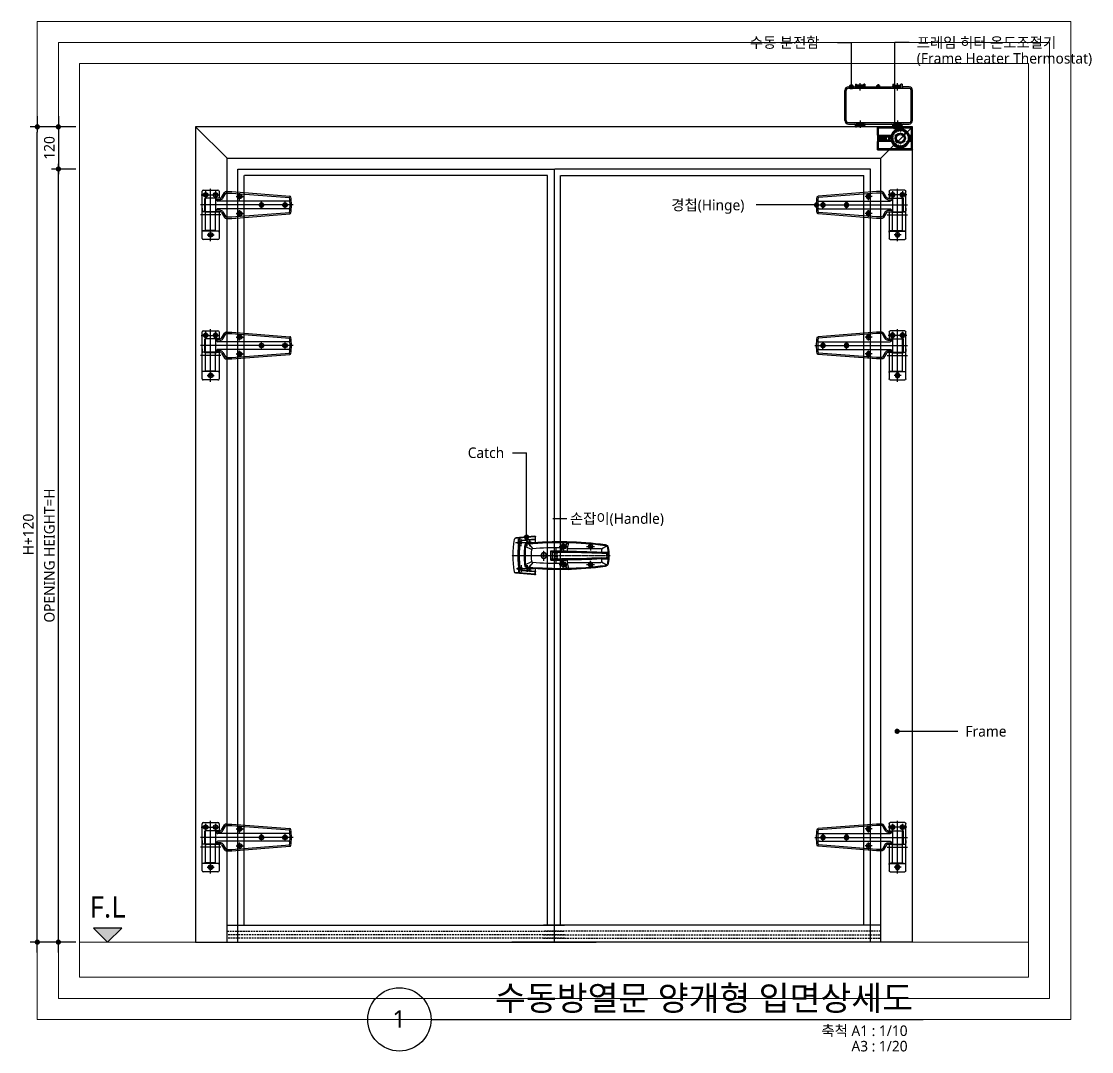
# Model space of a CAD drawing. Header units: millimetres. Extents: x 232323 to 272954, y -5343 to 8721.
# Drawn here: x 244911 to 247955, y -3103 to -171 of the extents above; entities that cross this region are included whole.
import ezdxf
from ezdxf.enums import TextEntityAlignment as Align

# ---------------------------------------------------------------- set-up
doc = ezdxf.new("R2010")
doc.units = ezdxf.units.MM
doc.header["$MEASUREMENT"] = 0
for name, pattern in [('CENTER', [2, 1.25, -0.25, 0.25, -0.25]), ('CENTER2', [1.125, 0.75, -0.125, 0.125, -0.125]), ('DASHED2', [0.375, 0.25, -0.125]), ('HIDDEN', [0.375, 0.25, -0.125]), ('HIDDEN2', [0.1875, 0.125, -0.0625])]:
    doc.linetypes.add(name, pattern=pattern)
doc.layers.get('0').update_dxf_attribs({"linetype": 'CONTINUOUS'})
for name, color, linetype in [('1', 1, 'CONTINUOUS'), ('3', 3, 'CONTINUOUS'), ('3H', 3, 'HIDDEN'), ('A-TEXT2', 7, 'CONTINUOUS'), ('C', 1, 'CENTER2'), ('DOOR', 7, 'CONTINUOUS'), ('H', 3, 'HIDDEN2'), ('HID', 2, 'HIDDEN'), ('T', 2, 'CONTINUOUS')]:
    doc.layers.add(name, color=color, linetype=linetype)
for name, color, linetype, lineweight in [('A-DIMS', 7, 'CONTINUOUS', 25), ('A-MKXS-LEAD', 7, 'CONTINUOUS', 25), ('A-MKXS-TEXT1', 3, 'CONTINUOUS', 25), ('A-XXXX-FIN2', 6, 'CONTINUOUS', 20), ('A-XXXX-SYMB', 7, 'CONTINUOUS', 25), ('A-XXXX-TXT1', 3, 'CONTINUOUS', 25), ('A-XXXX-TXT2', 3, 'CONTINUOUS', 25)]:
    doc.layers.add(name, color=color, linetype=linetype, lineweight=lineweight)
doc.layers.add('A-XXXX-NPLT', color=144, linetype='CONTINUOUS', lineweight=15, plot=False)
doc.styles.add('HY울릉도L', font='')
doc.styles.add('돋움체', font='')
doc.styles.add('맑은고딕', font='malgun.ttf')
doc.styles.get('HY울릉도L').set_extended_font_data('HYwulM')
doc.styles.get('돋움체').set_extended_font_data('DotumChe')
doc.dimstyles.new('CDIM', dxfattribs={"dimtxt": 3, "dimasz": 1.5, "dimexe": 2, "dimexo": 1, "dimgap": 1, "dimtad": 1, "dimdec": 0, "dimrnd": 0.5, "dimzin": 0, "dimdsep": 32, "dimlunit": 6, "dimtxsty": 'HY울릉도L', "dimblk1": '_CIDOT', "dimblk2": '_CIDOT', "dimsah": 1, "dimcen": 5.5, "dimclrd": 2, "dimclre": 2, "dimclrt": 7, "dimadec": 0, "dimazin": 0, "dimtfac": 1, "dimtdec": 0, "dimtix": 1, "dimtmove": 2, "dimatfit": 1, "dimldrblk": '_CIDOT', "dimfxl": 1, "dimtolj": 1, "dimtzin": 0, "dimlwd": -1, "dimarcsym": 0})

# ---------------------------------------------------------------- blocks, each defined once
blk = doc.blocks.new('A$C27E92AF4')
at = {"color": 1}
for p, q in [((-100, 41.4), (-100, 65)), ((-100, 65), (0, 65)), ((-97, 62), (-100, 65)), ((-97, 3), (-97, 62)), ((-97, 62), (-3, 62)), ((-3, 62), (0, 65)), ((-3, 3), (-3, 62)), ((0, 41.4), (0, 65)), ((-99.5, 41), (-60.8, 41)), ((-99.5, 40), (-60, 40)), ((-99.5, 39), (-60.3, 39)), ((-99.5, 38), (-60.5, 38)), ((-99.5, 37), (-60.7, 37)), ((-99.5, 36), (-74, 36)), ((-99.5, 35), (-75, 35)), ((-99.5, 34), (-75, 34)), ((-99.5, 33), (-75, 33)), ((-99.5, 32), (-75, 32)), ((-99.5, 31), (-75, 31)), ((-99, 40), (-99, 41)), ((-99, 38), (-99, 39)), ((-99, 36), (-99, 37)), ((-99, 34), (-99, 35)), ((-99, 32), (-99, 33)), ((-99, 30), (-99, 31)), ((-75, 34), (-75, 35)), ((-75, 32), (-75, 33)), ((-75, 30), (-75, 31)), ((-74, 29), (-74, 36)), ((-68.8, 34.9), (-68.8, 30.1)), ((-68.8, 34.9), (-60.4, 32.5)), ((-60.4, 32.5), (-68.8, 30.1)), ((-55.5, 33.3), (-57.5, 33.3)), ((-57.5, 31.8), (-57.5, 33.3)), ((-55.5, 31.8), (-57.5, 31.8)), ((-56.8, 38), (-56.6, 38.7)), ((-54.8, 37.4), (-56.8, 38)), ((-54.7, 38.2), (-56.6, 38.7)), ((-55.5, 31.8), (-55.5, 33.3)), ((-54.8, 43.1), (-54.1, 44.4)), ((-53.1, 42.1), (-54.8, 43.1)), ((-54.8, 37.4), (-54.7, 38.2)), ((-52.3, 43.4), (-54.1, 44.4)), ((-53.1, 42.1), (-52.3, 43.4)), ((-51.1, 48.1), (-50.6, 48.7)), ((-49.7, 46.7), (-51.1, 48.1)), ((-49.2, 47.3), (-50.6, 48.7)), ((-49.7, 46.7), (-49.2, 47.3)), ((-47.7, 32.5), (-48.5, 32.5)), ((-47.1, 36.5), (-47.8, 36.7)), ((-46.8, 51.6), (-45.6, 52.4)), ((-45.8, 49.9), (-46.8, 51.6)), ((-46, 38.9), (-46.6, 39.2)), ((-45.8, 49.9), (-44.6, 50.6)), ((-44.6, 50.6), (-45.6, 52.4)), ((-43.5, 42), (-44, 42.5)), ((-41.3, 43.5), (-41.7, 44.2)), ((-41.1, 54.1), (-40.4, 54.3)), ((-40.6, 52.2), (-41.1, 54.1)), ((-40.6, 52.2), (-39.9, 52.4)), ((-39.9, 52.4), (-40.4, 54.3)), ((-37.6, 45), (-37.7, 45.7)), ((-35.7, 53), (-35.7, 55)), ((-35.7, 55), (-34.2, 55)), ((-35.7, 53), (-34.2, 53)), ((-35, 45.2), (-35, 46)), ((-34.2, 53), (-34.2, 55)), ((-31, 44.6), (-30.8, 45.3)), ((-28.6, 43.5), (-28.2, 44.2)), ((-25.5, 41), (-24.9, 41.5)), ((-23.9, 38.9), (-23.3, 39.2)), ((-22.8, 45.8), (-19.6, 48.9)), ((-22.8, 45.8), (-21.7, 44.7)), ((-22.5, 35.1), (-21.7, 35.3)), ((-22.2, 32.5), (-21.5, 32.5)), ((-21.7, 44.7), (-18.5, 47.9)), ((-19.6, 48.9), (-18.5, 47.9)), ((-9.9, 40), (-0.5, 40)), ((-9.6, 39), (-0.5, 39)), ((-9.4, 38), (-0.5, 38)), ((-9.2, 37), (-0.5, 37)), ((-9.1, 41), (-0.5, 41)), ((-5.3, 36), (-0.5, 36)), ((-4.2, 35), (-0.5, 35)), ((-4.1, 34), (-0.5, 34)), ((-4.1, 33), (-0.5, 33)), ((-4.1, 32), (-0.5, 32)), ((-4.1, 31), (-0.5, 31)), ((-1, 40), (-1, 41)), ((-1, 38), (-1, 39)), ((-1, 36), (-1, 37)), ((-1, 34), (-1, 35)), ((-1, 32), (-1, 33)), ((-1, 30), (-1, 31)), ((-100, 0), (-100, 23.6)), ((-97, 3), (-100, 0)), ((-100, 0), (0, 0)), ((-99.5, 30), (-75, 30)), ((-99.5, 29), (-74, 29)), ((-99.5, 28), (-60.7, 28)), ((-99.5, 27), (-60.5, 27)), ((-99.5, 26), (-60.3, 26)), ((-99.5, 25), (-60, 25)), ((-99.5, 24), (-60.8, 24)), ((-99, 28), (-99, 29)), ((-99, 26), (-99, 27)), ((-99, 24), (-99, 25)), ((-97, 3), (-3, 3)), ((-54.8, 27.6), (-56.8, 27)), ((-56.6, 26.3), (-56.8, 27)), ((-54.7, 26.8), (-56.6, 26.3)), ((-54.7, 26.8), (-54.8, 27.6)), ((-53.1, 22.9), (-54.8, 21.9)), ((-54.1, 20.6), (-54.8, 21.9)), ((-52.3, 21.6), (-54.1, 20.6)), ((-52.3, 21.6), (-53.1, 22.9)), ((-49.7, 18.3), (-51.1, 16.9)), ((-50.6, 16.3), (-51.1, 16.9)), ((-49.2, 17.7), (-50.6, 16.3)), ((-49.2, 17.7), (-49.7, 18.3)), ((-47.4, 29.9), (-48.2, 29.7)), ((-45.8, 15.1), (-46.8, 13.4)), ((-45.6, 12.6), (-46.8, 13.4)), ((-46, 26.1), (-46.6, 25.7)), ((-44.6, 14.4), (-45.8, 15.1)), ((-44.6, 14.4), (-45.6, 12.6)), ((-44.4, 24), (-45, 23.5)), ((-41.3, 21.5), (-41.7, 20.8)), ((-40.6, 12.8), (-41.1, 10.9)), ((-40.4, 10.7), (-41.1, 10.9)), ((-39.9, 12.6), (-40.6, 12.8)), ((-39.9, 12.6), (-40.4, 10.7)), ((-38.9, 20.4), (-39.1, 19.7)), ((-35.7, 12), (-35.7, 10)), ((-34.2, 12), (-35.7, 12)), ((-34.2, 10), (-35.7, 10)), ((-35, 19.8), (-35, 19)), ((-34.2, 12), (-34.2, 10)), ((-32.3, 20), (-32.2, 19.3)), ((-29.3, 12.8), (-30, 12.6)), ((-30, 12.6), (-29.5, 10.7)), ((-28.8, 10.9), (-29.5, 10.7)), ((-29.3, 12.8), (-28.8, 10.9)), ((-28.6, 21.5), (-28.2, 20.8)), ((-26.4, 23), (-25.9, 22.5)), ((-24.1, 15.1), (-25.3, 14.4)), ((-25.3, 14.4), (-24.3, 12.6)), ((-23.1, 13.4), (-24.3, 12.6)), ((-24.1, 15.1), (-23.1, 13.4)), ((-23.9, 26.1), (-23.3, 25.7)), ((-22.8, 28.5), (-22.1, 28.3)), ((-20.2, 18.3), (-20.7, 17.7)), ((-20.7, 17.7), (-19.3, 16.3)), ((-20.2, 18.3), (-18.8, 16.9)), ((-18.8, 16.9), (-19.3, 16.3)), ((-16.8, 22.9), (-17.6, 21.6)), ((-17.6, 21.6), (-15.8, 20.6)), ((-16.8, 22.9), (-15.1, 21.9)), ((-15.1, 21.9), (-15.8, 20.6)), ((-9.9, 25), (-0.5, 25)), ((-9.6, 26), (-0.5, 26)), ((-9.4, 27), (-0.5, 27)), ((-9.2, 28), (-0.5, 28)), ((-9.1, 24), (-0.5, 24)), ((-5.3, 29), (-0.5, 29)), ((-4.2, 30), (-0.5, 30)), ((-3, 3), (0, 0)), ((-1, 28), (-1, 29)), ((-1, 26), (-1, 27)), ((-1, 24), (-1, 25)), ((0, 0), (0, 23.6))]:
    blk.add_line(p, q, dxfattribs=at)
for radius in [25, 22.5, 14.5, 10.7]:
    blk.add_circle((-35, 32.5), radius, dxfattribs=at)
for centre, radius, start, end in [((-99.5, 41.5), 0.5, 173.3317, 270), ((-99.5, 39.5), 0.5, 90, 270), ((-99.5, 37.5), 0.5, 90, 270), ((-99.5, 35.5), 0.5, 90, 270), ((-99.5, 33.5), 0.5, 90, 270), ((-99.5, 31.5), 0.5, 90, 270), ((-35, 32.5), 26.1, 180.4051, 179.5949), ((-35, 32.5), 27.2, 18.1754, 161.8246), ((-35, 32.5), 13.5, 161.905, 180), ((-35, 32.5), 12.8, 180, 191.905), ((-35, 32.5), 12.8, 150, 161.905), ((-35, 32.5), 13.5, 131.905, 150), ((-35, 32.5), 12.8, 120, 131.905), ((-35, 32.5), 13.5, 101.905, 120), ((-35, 32.5), 12.8, 90, 101.905), ((-35, 32.5), 13.5, 71.905, 90), ((-35, 32.5), 12.8, 60, 71.905), ((-35, 32.5), 13.5, 41.905, 60), ((-35, 32.5), 12.8, 30, 41.905), ((-35, 32.5), 13.5, 11.905, 30), ((-35, 32.5), 12.8, 0, 11.905), ((-35, 32.5), 13.5, 341.905, 0), ((-35, 32.5), 27.2, 350.4948, 9.5052), ((-35, 32.5), 28.2, 350.8342, 9.1658), ((-35, 32.5), 29.9, 353.2664, 6.7336), ((-35, 32.5), 30.9, 2.787, 4.6482), ((-35, 32.5), 30.9, 355.3518, 357.213), ((-35, 32.5), 30.9, 359.0713, 0.9287), ((-0.5, 41.5), 0.5, 270, 6.6683), ((-0.5, 39.5), 0.5, 270, 90), ((-0.5, 37.5), 0.5, 270, 90), ((-0.5, 35.5), 0.5, 270, 90), ((-0.5, 33.5), 0.5, 270, 90), ((-0.5, 31.5), 0.5, 270, 90), ((-99.5, 29.5), 0.5, 90, 270), ((-99.5, 27.5), 0.5, 90, 270), ((-99.5, 25.5), 0.5, 90, 270), ((-99.5, 23.5), 0.5, 90, 186.6683), ((-35, 32.5), 27.2, 198.1754, 341.8246), ((-35, 32.5), 13.5, 191.905, 210), ((-35, 32.5), 12.8, 210, 221.905), ((-35, 32.5), 13.5, 221.905, 240), ((-35, 32.5), 12.8, 240, 251.905), ((-35, 32.5), 13.5, 251.905, 270), ((-35, 32.5), 12.8, 270, 281.905), ((-35, 32.5), 13.5, 281.905, 300), ((-35, 32.5), 12.8, 300, 311.905), ((-35, 32.5), 13.5, 311.905, 330), ((-35, 32.5), 12.8, 330, 341.905), ((-0.5, 29.5), 0.5, 270, 90), ((-0.5, 27.5), 0.5, 270, 90), ((-0.5, 25.5), 0.5, 270, 90), ((-0.5, 23.5), 0.5, 353.3317, 90)]:
    blk.add_arc(centre, radius, start, end, dxfattribs=at)
at = {"layer": 'A-TEXT2', "color": 1, "style": '돋움체', "width": 0.5}
for s, rotation, p in [('40', 90, (-55.1, 32.5)), ('30', 60, (-52.4, 42.6)), ('20', 30, (-45, 50)), ('50', 120, (-52.4, 22.4)), ('60', 150, (-45, 15)), ('70', 180, (-35, 12.3)), ('80', 210, (-24.9, 15)), ('90', 240, (-17.5, 22.4))]:
    blk.add_text(s, height=3, rotation=rotation, dxfattribs=at).set_placement(p, align=Align.TOP_CENTER)
blk.add_text('10', height=3, dxfattribs=at).set_placement((-35, 52.7), align=Align.TOP_CENTER)
blk = doc.blocks.new('hinge')
at = {"color": 8}
for centre, radius, start, end in [((2021168.6, 147940.9), 3, 2.9611, 90), ((2021171.2, 147955.2), 3, 8.2959, 85.6271), ((2021014, 147932.9), 157.9, 357.0389, 2.9611), ((2021168.6, 147924.9), 3, 270, 357.0389), ((2021171.2, 147910.6), 3, 274.3729, 351.7041)]:
    blk.add_arc(centre, radius, start, end, dxfattribs=at)
at = {"layer": '1', "color": 8, "linetype": 'Continuous'}
for p, q in [((2020921.8, 147837.9), (2020921.8, 147971.9)), ((2020924.8, 147974.9), (2020966.8, 147974.9)), ((2020969.8, 147971.9), (2020969.8, 147951.9)), ((2020977.3, 147954.4), (2020985.4, 147968.4)), ((2020989.7, 147970.9), (2021005.8, 147970.9)), ((2021005.8, 147970.9), (2021171.5, 147958.2)), ((2020929, 147914.9), (2020929, 147950.9)), ((2020973, 147951.9), (2020930, 147951.9)), ((2020931.8, 147914.9), (2020931.8, 147950.9)), ((2020959.8, 147951.7), (2020959.8, 147914.1)), ((2020960.1, 147951.4), (2020963.6, 147945.4)), ((2020973, 147947.9), (2020962.2, 147947.9)), ((2021168.6, 147943.9), (2020966.2, 147943.9)), ((2020980.7, 147952.4), (2020988.8, 147966.4)), ((2020989.7, 147966.9), (2021005.8, 147966.9)), ((2021005.5, 147966.9), (2021170.3, 147954.3)), ((2021173.3, 147957.4), (2021170.3, 147954.3)), ((2020929.5, 147914), (2020923.5, 147914)), ((2020931.8, 147912.5), (2020923.5, 147913.8)), ((2020973, 147913.9), (2020930, 147913.9)), ((2020931.8, 147861.3), (2020931.8, 147911.5)), ((2020958.8, 147912.5), (2020932.8, 147912.5)), ((2020934.3, 147913.9), (2020934.3, 147912.7)), ((2020957.3, 147913.9), (2020957.3, 147913)), ((2020957.3, 147913), (2020957.3, 147912.7)), ((2020959.8, 147912.5), (2020968.2, 147913.8)), ((2020959.8, 147861.3), (2020959.8, 147911.5)), ((2020960.1, 147914.4), (2020963.6, 147920.4)), ((2020973, 147917.9), (2020962.2, 147917.9)), ((2021168.6, 147921.9), (2020966.2, 147921.9)), ((2020969.8, 147913.9), (2020969.8, 147837.9)), ((2020977.3, 147911.4), (2020985.4, 147897.4)), ((2020980.7, 147913.4), (2020988.8, 147899.4)), ((2021005.5, 147898.9), (2021170.3, 147911.5)), ((2021005.8, 147894.9), (2021171.5, 147907.6)), ((2021173.3, 147908.4), (2021170.3, 147911.5)), ((2020989.7, 147898.9), (2021005.8, 147898.9)), ((2020989.7, 147894.9), (2021005.8, 147894.9)), ((2020931.8, 147860.3), (2020922.1, 147858.9)), ((2020969.6, 147858.8), (2020922.1, 147858.8)), ((2020958.8, 147860.3), (2020932.8, 147860.3)), ((2020959.8, 147860.3), (2020969.6, 147858.9)), ((2020966.8, 147834.9), (2020924.8, 147834.9))]:
    blk.add_line(p, q, dxfattribs=at)
at = {"layer": '1', "color": 8, "linetype": 'CENTER'}
for p, q in [((2020931.8, 147971.9), (2020931.8, 147952.7)), ((2020945.8, 147829.9), (2020945.8, 147979.9)), ((2020959.8, 147971.9), (2020959.8, 147952.7)), ((2020918.8, 147961.9), (2020972.8, 147961.9)), ((2021018.3, 147956.9), (2021038.3, 147956.9)), ((2021018.3, 147956.9), (2021038.3, 147956.9)), ((2021028.3, 147946.9), (2021028.3, 147966.9)), ((2021090.8, 147922.9), (2021090.8, 147942.9)), ((2021157.8, 147922.9), (2021157.8, 147942.9)), ((2021180.8, 147932.9), (2020916.8, 147932.9)), ((2021018.3, 147908.9), (2021038.3, 147908.9)), ((2021028.3, 147898.9), (2021028.3, 147918.9)), ((2020974.8, 147904.9), (2020916.8, 147904.9)), ((2020935.8, 147847.9), (2020955.8, 147847.9))]:
    blk.add_line(p, q, dxfattribs=at)
at = {"layer": '1', "color": 8, "linetype": 'Continuous'}
for centre, radius in [((2020931.8, 147961.9), 6.5), ((2020959.8, 147961.9), 6.5), ((2020931.8, 147961.9), 3.25), ((2020959.8, 147961.9), 3.25), ((2021028.3, 147956.9), 6.5), ((2021028.3, 147956.9), 3.25), ((2021090.8, 147932.9), 6.5), ((2021157.8, 147932.9), 6.5), ((2021028.3, 147908.9), 6.5), ((2021028.3, 147908.9), 3.25), ((2021090.8, 147932.9), 3.25), ((2021157.8, 147932.9), 3.25), ((2020945.8, 147847.9), 6.5), ((2020945.8, 147847.9), 3.25)]:
    blk.add_circle(centre, radius, dxfattribs=at)
for centre, radius, start, end in [((2020924.8, 147971.9), 3, 90, 180), ((2020966.8, 147971.9), 3, 0, 90), ((2020989.7, 147965.9), 5, 90, 150), ((2020930, 147950.9), 1, 90, 180), ((2020932.8, 147950.9), 1, 90, 180), ((2020959.3, 147950.9), 1, 30, 90), ((2020966.2, 147946.9), 3, 210, 270), ((2020973, 147956.9), 5, 270, 330), ((2020973, 147956.9), 9, 270, 330), ((2020989.7, 147965.9), 1, 90, 150), ((2021018, 147932.9), 153.9, 352.0019, 7.9981), ((2021018, 147932.9), 157.9, 351.7041, 8.2959), ((2020930, 147914.9), 1, 180, 270), ((2020932.8, 147914.9), 1, 180, 270), ((2020932.8, 147911.5), 1, 90, 180), ((2020958.8, 147911.5), 1, 0, 90), ((2020959.3, 147914.9), 1, 270, 330), ((2020966.2, 147918.9), 3, 90, 150), ((2020973, 147908.9), 9, 30, 90), ((2020973, 147908.9), 5, 30, 90), ((2020989.7, 147899.9), 5, 210, 270), ((2020989.7, 147899.9), 1, 210, 270), ((2020932.8, 147861.3), 1, 180, 270), ((2020958.8, 147861.3), 1, 270, 0), ((2020924.8, 147837.9), 3, 180, 270), ((2020966.8, 147837.9), 3, 270, 0)]:
    blk.add_arc(centre, radius, start, end, dxfattribs=at)
for centre, major_axis, ratio, start_param, end_param in [((2020923.5, 147923.8), (0, 10), 0.165895, 1.570796, 3.141593), ((2020968.2, 147923.8), (0, 10), 0.165895, 3.141593, 3.296135), ((2020969.6, 147855.9), (0, 3), 0.096089, -1.570796, -0.028537)]:
    blk.add_ellipse(centre, major_axis=major_axis, ratio=ratio, start_param=start_param, end_param=end_param, dxfattribs=at)
at = {"layer": '1', "color": 8, "linetype": 'Continuous', "extrusion": (0, 0, -1)}
for centre, major_axis, ratio, start_param, end_param in [((2020945.8, 147912.9), (-12.9, 0), 0.02818, 2.679976, 6.745681), ((2020922.1, 147855.9), (0, 3), 0.096089, -1.570796, -0.028537)]:
    blk.add_ellipse(centre, major_axis=major_axis, ratio=ratio, start_param=start_param, end_param=end_param, dxfattribs=at)
blk = doc.blocks.new('door handle')
at = {"color": 8}
for p, q in [((2021975.3, 147423), (2021975.3, 147438.3)), ((2021976.2, 147430.4), (2022015.9, 147426.9)), ((2021977.5, 147440.3), (2022031.2, 147435.6)), ((2021786.9, 147394.9), (2021769, 147394.9)), ((2021930.9, 147398.1), (2021901.9, 147398.1)), ((2021931.9, 147373.6), (2021931.9, 147397.1)), ((2021786.9, 147375.9), (2021769, 147375.9)), ((2021930.9, 147372.6), (2021901.9, 147372.6)), ((2021975.3, 147332.5), (2021975.3, 147347.7)), ((2021976.2, 147340.4), (2022015.9, 147343.8)), ((2021977.3, 147330.5), (2021978.9, 147330.5)), ((2021977.5, 147330.5), (2022031.2, 147335.2))]:
    blk.add_line(p, q, dxfattribs=at)
blk.add_circle((2021951.9, 147385.4), 7.45, dxfattribs=at)
for centre, radius, start, end in [((2021907.6, 146425.3), 1000, 84.8914, 97.4881), ((2021977.3, 147438.3), 2, 85, 180), ((2021976.3, 147431.4), 1, 180, 265), ((2021995.7, 147411.4), 10, 5.1462, 84.8914), ((2022015.6, 147423.9), 3, 7.9433, 85), ((2021739.3, 147385.4), 282, 352.0567, 7.9433), ((2022030.8, 147430.6), 5, 8.8174, 85), ((2021739.3, 147385.4), 300, 351.1826, 8.8174), ((2021916.9, 147385.4), 150, 171.1653, 188.8347), ((2022066.9, 147385.4), 300, 178.5578, 181.4422), ((2021769, 147392.9), 2, 90, 178.5578), ((2021778.6, 147406.9), 10, 97.4881, 171.1653), ((2021900.9, 145398.1), 2000, 89.9707, 93.2669), ((2021930.9, 147397.1), 1, 0, 90), ((2021706.9, 147385.4), 300, 354.8538, 5.1462), ((2021769, 147377.9), 2, 181.4422, 270), ((2021778.6, 147363.9), 10, 188.8347, 262.5119), ((2021900.9, 149372.6), 2000, 266.7331, 270.0293), ((2021930.9, 147373.6), 1, 270, 0), ((2021907.6, 148345.4), 1000, 262.5119, 275.1086), ((2021976.3, 147339.4), 1, 95, 180), ((2021977.3, 147332.5), 2, 180, 275), ((2021995.7, 147359.4), 10, 275.1086, 354.8538), ((2022019.1, 147346.8), 3, 275, 352.0567), ((2022030.8, 147340.2), 5, 275, 351.1826)]:
    blk.add_arc(centre, radius, start, end, dxfattribs=at)
at = {"layer": 'C', "color": 8, "ltscale": 0.4}
for p, q in [((2021818.9, 147422.6), (2021818.9, 147400.1)), ((2021896.9, 147422.6), (2021896.9, 147400.1)), ((2021991.8, 147412.4), (2021991.8, 147432.3)), ((2021999.3, 147412.4), (2021999.3, 147432.3)), ((2022016.8, 147412.4), (2022016.8, 147432.3)), ((2022024.3, 147412.4), (2022024.3, 147432.3)), ((2021830.1, 147411.4), (2021807.6, 147411.4)), ((2021908.1, 147411.4), (2021885.6, 147411.4)), ((2021951.9, 147370.7), (2021951.9, 147400.1)), ((2021830.1, 147359.4), (2021807.6, 147359.4)), ((2021818.9, 147348.1), (2021818.9, 147370.6)), ((2021908.1, 147359.4), (2021885.6, 147359.4)), ((2021896.9, 147348.1), (2021896.9, 147370.6)), ((2021992, 147358.3), (2021992, 147338.4)), ((2021999.5, 147358.3), (2021999.5, 147338.4)), ((2022016.5, 147358.3), (2022016.5, 147338.4)), ((2022024, 147358.3), (2022024, 147338.4))]:
    blk.add_line(p, q, dxfattribs=at)
at = {"layer": 'C', "color": 8, "ltscale": 0.5}
for p, q in [((2022032.8, 147422.4), (2021983.8, 147422.4)), ((2021916.9, 147365.7), (2021916.9, 147405)), ((2022029.5, 147348.4), (2021980.6, 147348.4))]:
    blk.add_line(p, q, dxfattribs=at)
at = {"layer": 'C', "color": 8}
blk.add_line((2022043.3, 147385.4), (2021762.9, 147385.4), dxfattribs=at)
at = {"layer": 'H', "color": 8}
for p, q in [((2021999.5, 147425.4), (2021991.5, 147425.4)), ((2022024.5, 147425.4), (2022016.5, 147425.4)), ((2021770.6, 147392.9), (2021773.9, 147392.9)), ((2021773.9, 147392.9), (2021773.9, 147377.9)), ((2021912.8, 147372.6), (2021912.8, 147398.1)), ((2021920.9, 147372.6), (2021920.9, 147398.1)), ((2021999.5, 147419.4), (2021991.5, 147419.4)), ((2022024.5, 147419.4), (2022016.5, 147419.4)), ((2021770.6, 147377.9), (2021773.9, 147377.9)), ((2021999.8, 147351.4), (2021991.8, 147351.4)), ((2021999.8, 147345.4), (2021991.8, 147345.4)), ((2022024.3, 147351.4), (2022016.3, 147351.4)), ((2022024.3, 147345.4), (2022016.3, 147345.4))]:
    blk.add_line(p, q, dxfattribs=at)
for centre, radius in [((2021818.9, 147411.4), 6.25), ((2021818.9, 147411.4), 3), ((2021896.9, 147411.4), 6.25), ((2021896.9, 147411.3), 3), ((2021818.9, 147359.4), 6.25), ((2021818.9, 147359.4), 3), ((2021896.9, 147359.4), 6.25), ((2021896.8, 147359.4), 2.5)]:
    blk.add_circle(centre, radius, dxfattribs=at)
for centre, start, end in [((2021991.8, 147422.4), 90, 270), ((2021999.3, 147422.4), 270, 90), ((2022016.8, 147422.4), 90, 270), ((2022024.3, 147422.4), 270, 90), ((2021992, 147348.4), 90, 270), ((2021999.5, 147348.4), 270, 90), ((2022016.5, 147348.4), 90, 270), ((2022024, 147348.4), 270, 90)]:
    blk.add_arc(centre, 3, start, end, dxfattribs=at)
at = {"layer": 'T', "color": 8}
for p, q in [((2021899, 147409.5), (2021880.9, 147424.6)), ((2021977.1, 147432.1), (2021975.6, 147430.7)), ((2021975.9, 147439.8), (2021977.1, 147438.5)), ((2021976.9, 147437.9), (2021976.9, 147432.6)), ((2021977.5, 147431.9), (2022016, 147428.5)), ((2021977.7, 147438.6), (2022024.2, 147434.6)), ((2021983.6, 147405.5), (2021996.6, 147421.1)), ((2022018.8, 147427.3), (2022017.7, 147426.1)), ((2022024.2, 147434.6), (2022034.2, 147434.2)), ((2021786.9, 147391.9), (2021770.9, 147391.9)), ((2021787.8, 147404.5), (2021771.5, 147413.6)), ((2021786.9, 147394.9), (2021786.9, 147402.4)), ((2021884.2, 147405.4), (2021789.9, 147405.4)), ((2021931.9, 147398.4), (2021888.4, 147398.4)), ((2021888.4, 147398.1), (2021888.4, 147398.4)), ((2021891.9, 147398.1), (2021891.9, 147398.4)), ((2021927.6, 147395.1), (2021901.9, 147395.1)), ((2021927.6, 147395.1), (2021930.9, 147398.1)), ((2021927.6, 147395.1), (2021931.9, 147397.1)), ((2021927.6, 147375.6), (2021927.6, 147395.1)), ((2021932.4, 147372.9), (2021932.4, 147397.9)), ((2022005.7, 147412), (2021986.4, 147402.7)), ((2021786.9, 147378.9), (2021770.9, 147378.9)), ((2021771.5, 147357.2), (2021787.8, 147366.3)), ((2021786.9, 147368.4), (2021786.9, 147375.9)), ((2021884.2, 147365.4), (2021789.9, 147365.4)), ((2021899, 147361.2), (2021880.9, 147346.1)), ((2021888.4, 147372.4), (2021888.4, 147372.7)), ((2021931.9, 147372.4), (2021888.4, 147372.4)), ((2021891.9, 147372.4), (2021891.9, 147372.6)), ((2021927.6, 147375.6), (2021901.9, 147375.6)), ((2021927.6, 147375.6), (2021930.9, 147372.6)), ((2021927.6, 147375.6), (2021931.9, 147373.6)), ((2021955.4, 147386.4), (2021948.4, 147386.4)), ((2021948.4, 147384.4), (2021948.4, 147386.4)), ((2021955.4, 147384.4), (2021948.4, 147384.4)), ((2021955.4, 147384.4), (2021955.4, 147386.4)), ((2021983.6, 147365.3), (2021996.6, 147349.7)), ((2022005.7, 147358.8), (2021986.4, 147368.1)), ((2021977.1, 147338.6), (2021975.6, 147340)), ((2021977.1, 147332.3), (2021975.9, 147331)), ((2021976.9, 147332.8), (2021976.9, 147338.2)), ((2021977.5, 147338.9), (2022016, 147342.2)), ((2021977.7, 147332.1), (2022024.2, 147336.2)), ((2022022.3, 147343.5), (2022021.2, 147344.6)), ((2022024.2, 147336.2), (2022034.2, 147336.5))]:
    blk.add_line(p, q, dxfattribs=at)
blk.add_circle((2021951.9, 147385.4), 8.05, dxfattribs=at)
for centre, radius, start, end in [((2021907.6, 146425.3), 997.5, 84.8914, 97.4881), ((2021711.3, 147385.4), 174, 4.1811, 13.0292), ((2021977.6, 147437.9), 0.7, 85, 180), ((2021977.6, 147432.6), 0.7, 180, 265), ((2022015.6, 147423.9), 4.6, 7.9433, 85), ((2022018.5, 147432.1), 3, 0.2159, 85), ((2021739.3, 147385.4), 283.6, 352.0567, 7.9433), ((2022024, 147432.1), 2.5, 85, 189.3159), ((2021739.3, 147385.4), 286, 350.6841, 9.3159), ((2021916.9, 147385.4), 147.5, 171.1653, 176.6738), ((2021770.6, 147393.9), 1, 176.6738, 270), ((2021770.9, 147390.9), 1, 90, 178.9353), ((2022066.9, 147385.4), 297, 178.9353, 181.0647), ((2021778.6, 147406.9), 7.5, 97.4881, 171.1653), ((2021789.9, 147402.4), 3, 90, 180), ((2021901, 145392.1), 2003, 89.9707, 93.267), ((2021711.3, 147385.4), 178.8, 6.7677, 9.6825), ((2021711.3, 147385.4), 180.2, 6.0739, 8.8394), ((2021711.3, 147385.4), 184.3, 4.0454, 6.1563), ((2021895.8, 147405.7), 5, 6.2977, 50.3067), ((2021902.2, 147413.4), 5, 230.3067, 270.3444), ((2021711.3, 147385.4), 190.6, 3.9119, 6.2977), ((2021906.1, 147403.4), 5, 90.1227, 185.2866), ((2021908.2, 146425), 983.4, 85.6006, 90.3444), ((2021931.9, 147397.9), 0.5, 0, 90), ((2021983.4, 147402.5), 3, 3.5458, 85.6006), ((2021689.4, 147385.4), 297.5, 356.6631, 3.3369), ((2021995.7, 147411.4), 7.5, 5.1462, 84.8914), ((2021706.9, 147385.4), 297.5, 354.8538, 5.1462), ((2021770.6, 147376.9), 1, 90, 183.3262), ((2021916.9, 147385.4), 147.5, 183.3262, 188.8347), ((2021770.9, 147379.9), 1, 181.0647, 270), ((2021778.6, 147363.9), 7.5, 188.8347, 262.5119), ((2021901, 149378.6), 2003, 266.733, 270.0293), ((2021789.9, 147368.4), 3, 180, 270), ((2021711.3, 147385.4), 174, 346.9708, 355.8189), ((2021711.3, 147385.4), 178.8, 349.9348, 353.0301), ((2021711.3, 147385.4), 180.2, 350.2859, 354.2326), ((2021711.3, 147385.4), 184.3, 353.0245, 355.9546), ((2021895.8, 147365), 5, 309.6933, 353.7023), ((2021902.2, 147357.4), 5, 89.6556, 129.6933), ((2021711.3, 147385.4), 190.6, 353.7023, 356.0881), ((2021906.1, 147367.4), 5, 174.7134, 269.8773), ((2021906.1, 147367.4), 5, 174.7134, 269.8773), ((2021908.2, 148345.8), 983.4, 269.6556, 274.3994), ((2021931.9, 147372.9), 0.5, 270, 0), ((2021983.4, 147368.2), 3, 274.3994, 356.4542), ((2021907.6, 148345.4), 997.5, 262.5119, 275.1086), ((2021977.6, 147338.2), 0.7, 95, 180), ((2021977.6, 147332.8), 0.7, 180, 275), ((2021995.7, 147359.4), 7.5, 275.1086, 354.8538), ((2022018.5, 147338.7), 3, 275, 359.7841), ((2022019.1, 147346.8), 4.6, 275, 352.0567), ((2022024, 147338.7), 2.5, 170.6841, 275)]:
    blk.add_arc(centre, radius, start, end, dxfattribs=at)
blk = doc.blocks.new('_CIDOT')
at = {"color": 0, "linetype": 'ByBlock'}
blk.add_line((2, 0), (-1, 0), dxfattribs=at)
at = {"color": 0, "linetype": 'ByBlock', "const_width": 0.5}
blk.add_lwpolyline([(-0.25, 0, 1), (0.25, 0, 1)], format="xyb", close=True, dxfattribs=at)
blk = doc.blocks.new('*D133')
at = {"layer": 'A-DIMS', "lineweight": -2, "transparency": 16777216}
for p, q in [((245066.1, -471), (244936.1, -471)), ((245066.1, -2791), (244936.1, -2791))]:
    blk.add_line(p, q, dxfattribs=at)
at = {"layer": 'A-DIMS', "transparency": 16777216}
blk.add_line((244956.1, -2776), (244956.1, -486), dxfattribs=at)
at = {"layer": 'A-DIMS', "transparency": 16777216, "xscale": 15, "yscale": 15, "zscale": 15}
for p, rotation in [((244956.1, -471), 90), ((244956.1, -2791), 270)]:
    blk.add_blockref('_CIDOT', p, dxfattribs=dict(at, rotation=rotation))
at = {"layer": 'A-DIMS', "color": 3, "transparency": 16777216, "insert": (244930.5, -1631), "char_height": 30, "attachment_point": 5, "rotation": 90, "style": '맑은고딕'}
blk.add_mtext('\\A1;H+120', dxfattribs=at)
blk = doc.blocks.new('*D134')
at = {"layer": 'A-DIMS', "lineweight": -2, "transparency": 16777216}
for p, q in [((245066.1, -591), (244996, -591)), ((245066.1, -2791), (244996, -2791))]:
    blk.add_line(p, q, dxfattribs=at)
at = {"layer": 'A-DIMS', "transparency": 16777216}
blk.add_line((245016, -2776), (245016, -606), dxfattribs=at)
at = {"layer": 'A-DIMS', "transparency": 16777216, "xscale": 15, "yscale": 15, "zscale": 15}
for p, rotation in [((245016, -591), 90), ((245016, -2791), 270)]:
    blk.add_blockref('_CIDOT', p, dxfattribs=dict(at, rotation=rotation))
at = {"layer": 'A-DIMS', "color": 3, "transparency": 16777216, "insert": (244990.5, -1691), "char_height": 30, "attachment_point": 5, "rotation": 90, "style": '맑은고딕'}
blk.add_mtext('\\A1;{\\f@Malgun Gothic|b0|i0|c0|p50;OPENING \\f@Malgun Gothic|b0|i0|c129|p50;H\\f@Malgun Gothic|b0|i0|c0|p50;EIGHT\\f@Malgun Gothic|b0|i0|c129|p50;=H}', dxfattribs=at)
blk = doc.blocks.new('*D135')
at = {"layer": 'A-DIMS', "lineweight": -2, "transparency": 16777216}
for p, q in [((245066.1, -471), (244996, -471)), ((245066.1, -591), (244996, -591))]:
    blk.add_line(p, q, dxfattribs=at)
at = {"layer": 'A-DIMS', "transparency": 16777216}
blk.add_line((245016, -486), (245016, -576), dxfattribs=at)
at = {"layer": 'A-DIMS', "transparency": 16777216, "xscale": 15, "yscale": 15, "zscale": 15}
for p, rotation in [((245016, -471), 90), ((245016, -591), 270)]:
    blk.add_blockref('_CIDOT', p, dxfattribs=dict(at, rotation=rotation))
at = {"layer": 'A-DIMS', "color": 3, "transparency": 16777216, "insert": (244990.4, -531), "char_height": 30, "attachment_point": 5, "rotation": 90, "style": '맑은고딕'}
blk.add_mtext('\\A1;120', dxfattribs=at)

msp = doc.modelspace()

# ---------------------------------------------------------------- hatches: boundary and pattern name
at = {"layer": 'A-XXXX-SYMB'}
msp.add_hatch(color=256, dxfattribs=at).paths.add_polyline_path([(245156.1, -2791), (245196.1, -2751), (245116.1, -2751)])

# ---------------------------------------------------------------- linework, layer by layer
at = {"color": 8}
for p, q in [((245496.1, -560.5), (245406.1, -471)), ((247446.1, -471), (247356.1, -560.5))]:
    msp.add_line(p, q, dxfattribs=at)
at = {"color": 23}
for p, q in [((247283.6, -471), (247283.6, -466)), ((247283.6, -471), (247286.6, -471)), ((247286.6, -460.4), (247286.6, -471)), ((247286.6, -464.2), (247295.8, -464.2)), ((247286.6, -467.7), (247307.1, -467.7)), ((247297.8, -464.2), (247307.1, -464.2)), ((247307.1, -460.4), (247307.1, -471)), ((247310.1, -471), (247307.1, -471)), ((247310.1, -471), (247310.1, -466)), ((247389.6, -471), (247389.6, -466)), ((247389.6, -471), (247392.6, -471)), ((247392.6, -460.4), (247392.6, -471)), ((247401.8, -464.2), (247392.6, -464.2)), ((247413.1, -467.7), (247392.6, -467.7)), ((247413.1, -464.2), (247403.8, -464.2)), ((247413.1, -460.4), (247413.1, -471)), ((247416.1, -471), (247413.1, -471)), ((247416.1, -471), (247416.1, -466))]:
    msp.add_line(p, q, dxfattribs=at)
at = {"color": 8}
msp.add_lwpolyline([(247446.1, -2791), (247446.1, -471), (245406.1, -471), (245406.1, -2791)], dxfattribs=at)
at = {"color": 23}
for centre, start, end in [((247280.6, -466), 0, 90), ((247313.1, -466), 90, 180), ((247386.6, -466), 0, 90), ((247419.1, -466), 90, 180)]:
    msp.add_arc(centre, 3, start, end, dxfattribs=at)
at = {"layer": '1', "color": 23}
for p, q in [((247307.1, -354.2), (247286.6, -354.2)), ((247296.8, -367.7), (247296.8, -346.6)), ((247354.3, -355.7), (247342.3, -355.7)), ((247348.3, -349.7), (247348.3, -361.7)), ((247392.6, -354.2), (247413.1, -354.2)), ((247402.8, -367.7), (247402.8, -346.6)), ((247296.8, -452.5), (247296.8, -473.6)), ((247402.8, -452.5), (247402.8, -473.6)), ((247306.8, -465.2), (247286.8, -465.2)), ((247392.8, -465.2), (247412.8, -465.2))]:
    msp.add_line(p, q, dxfattribs=at)
at = {"layer": '1', "color": 1, "linetype": 'CENTER'}
msp.add_line((247403.1, -796.4), (247403.1, -646.4), dxfattribs=at)
at = {"layer": '3', "color": 23}
for p, q in [((247263.6, -357.2), (247280.6, -357.2)), ((247263.6, -361.2), (247436.1, -361.2)), ((247283.6, -349.2), (247286.6, -349.2)), ((247283.6, -349.2), (247283.6, -361.2)), ((247286.6, -361.2), (247286.6, -349.2)), ((247307.1, -352.5), (247286.6, -352.5)), ((247295.8, -356), (247286.6, -356)), ((247286.6, -358.2), (247295.8, -358.2)), ((247295.8, -361.2), (247295.8, -354.2)), ((247297.8, -361.2), (247297.8, -354.2)), ((247307.1, -356), (247297.8, -356)), ((247297.8, -358.2), (247307.1, -358.2)), ((247307.1, -361.2), (247307.1, -349.2)), ((247310.1, -349.2), (247307.1, -349.2)), ((247310.1, -349.2), (247310.1, -361.2)), ((247313.1, -357.2), (247386.6, -357.2)), ((247389.6, -349.2), (247392.6, -349.2)), ((247389.6, -349.2), (247389.6, -361.2)), ((247392.6, -361.2), (247392.6, -349.2)), ((247392.6, -352.5), (247413.1, -352.5)), ((247392.6, -356), (247401.8, -356)), ((247401.8, -358.2), (247392.6, -358.2)), ((247401.8, -361.2), (247401.8, -354.2)), ((247403.8, -361.2), (247403.8, -354.2)), ((247403.8, -356), (247413.1, -356)), ((247413.1, -358.2), (247403.8, -358.2)), ((247413.1, -361.2), (247413.1, -349.2)), ((247416.1, -349.2), (247413.1, -349.2)), ((247416.1, -349.2), (247416.1, -361.2)), ((247436.1, -357.2), (247419.1, -357.2)), ((247253.6, -453), (247253.6, -367.2)), ((247257.6, -453), (247257.6, -367.2)), ((247442.1, -453), (247442.1, -367.2)), ((247446.1, -453), (247446.1, -367.2)), ((247263.6, -459), (247436.1, -459)), ((247263.6, -463), (247436.1, -463)), ((247286.8, -463), (247286.8, -469.5)), ((247286.8, -463.8), (247306.8, -463.8)), ((247286.8, -466.7), (247295.6, -466.7)), ((247286.8, -469.5), (247295.6, -469.5)), ((247295.6, -463), (247295.6, -469.5)), ((247298.1, -463), (247298.1, -469.5)), ((247306.8, -466.7), (247298.1, -466.7)), ((247298.1, -469.5), (247306.8, -469.5)), ((247306.8, -463), (247306.8, -469.5)), ((247392.8, -463), (247392.8, -469.5)), ((247412.8, -463.8), (247392.8, -463.8)), ((247392.8, -466.7), (247401.6, -466.7)), ((247401.6, -469.5), (247392.8, -469.5)), ((247401.6, -463), (247401.6, -469.5)), ((247404.1, -463), (247404.1, -469.5)), ((247412.8, -466.7), (247404.1, -466.7)), ((247412.8, -469.5), (247404.1, -469.5)), ((247412.8, -463), (247412.8, -469.5))]:
    msp.add_line(p, q, dxfattribs=at)
msp.add_circle((247348.3, -355.7), 1.5, dxfattribs=at)
for centre, radius, start, end in [((247263.6, -367.2), 10, 90, 180), ((247263.6, -367.2), 6, 90, 180), ((247280.6, -354.2), 3, 270, 0), ((247313.1, -354.2), 3, 180, 270), ((247348.3, -355.7), 4, 337.9757, 202.0243), ((247386.6, -354.2), 3, 270, 0), ((247419.1, -354.2), 3, 180, 270), ((247436.1, -367.2), 10, 0, 90), ((247436.1, -367.2), 6, 0, 90), ((247263.6, -453), 10, 180, 270), ((247263.6, -453), 6, 180, 270), ((247436.1, -453), 10, 270, 0), ((247436.1, -453), 6, 270, 0)]:
    msp.add_arc(centre, radius, start, end, dxfattribs=at)
at = {"layer": '3H', "color": 23}
for p, q in [((247306.8, -463.5), (247286.8, -463.5)), ((247286.8, -467), (247295.6, -467)), ((247306.8, -467), (247298.1, -467)), ((247392.8, -463.5), (247412.8, -463.5)), ((247392.8, -467), (247401.6, -467)), ((247412.8, -467), (247404.1, -467))]:
    msp.add_line(p, q, dxfattribs=at)
at = {"layer": 'A-MKXS-LEAD'}
for p, q in [((247232.1, -231), (247272.1, -231)), ((247272.1, -357.2), (247272.1, -231)), ((247396.1, -471), (247396.1, -231)), ((247436.1, -231), (247396.1, -231)), ((247173.1, -693.4), (247000.9, -693.4)), ((246308, -1398.4), (246348, -1398.4)), ((246348, -1638.4), (246348, -1398.4)), ((246422.3, -1585.1), (246462.3, -1585.1)), ((247402.2, -2191), (247574.4, -2191))]:
    msp.add_line(p, q, dxfattribs=at)
at = {"layer": 'A-MKXS-LEAD', "const_width": 7.5}
for points in [[(247275.8, -357.2, -1), (247268.3, -357.2, -1)], [(247392.3, -471, 1), (247399.8, -471, 1)], [(247176.9, -693.4, -1), (247169.4, -693.4, -1)], [(246344.2, -1638.4, 1), (246351.7, -1638.4, 1)], [(247398.5, -2191, 1), (247406, -2191, 1)]]:
    msp.add_lwpolyline(points, format="xyb", close=True, dxfattribs=at)
at = {"layer": 'A-MKXS-LEAD'}
msp.add_lwpolyline([(246377.5, -1662.7, 0, 10, 0), (246392.5, -1636.8, 0, 0, 0), (246422.3, -1585.1, 0, 0, 0)], format="xyseb", dxfattribs=at)
at = {"layer": 'A-XXXX-FIN2'}
msp.add_line((245076.1, -2791), (247776.1, -2791), dxfattribs=at)
at = {"layer": 'A-XXXX-NPLT'}
for points in [[(247896.1, -3011), (247896.1, -171), (244956.1, -171), (244956.1, -3011)], [(247836.1, -2951), (247836.1, -231), (245016.1, -231), (245016.1, -2951)], [(247776.1, -2891), (247776.1, -291), (245076.1, -291), (245076.1, -2891)]]:
    msp.add_lwpolyline(points, close=True, dxfattribs=at)
at = {"layer": 'A-XXXX-SYMB'}
for p, q in [((245116.1, -2751), (245156.1, -2791)), ((245196.1, -2751), (245116.1, -2751)), ((245156.1, -2791), (245196.1, -2751)), ((246076.1, -3011), (247476.1, -3011))]:
    msp.add_line(p, q, dxfattribs=at)
msp.add_circle((245986.1, -3011), 90, dxfattribs=at)
at = {"layer": 'DOOR', "color": 5}
for p, q in [((245496.1, -2791), (245496.1, -560.5)), ((245496.1, -560.5), (247356.1, -560.5)), ((247356.1, -2791), (247356.1, -560.5))]:
    msp.add_line(p, q, dxfattribs=at)
at = {"layer": 'DOOR'}
for p, q in [((245406.1, -2791), (246546.1, -2791)), ((247446.1, -2791), (246306.1, -2791))]:
    msp.add_line(p, q, dxfattribs=at)
at = {"layer": 'DOOR', "color": 5}
for points in [[(245496.1, -2743), (246456.1, -2743)], [(247356.1, -2743), (246396.1, -2743)]]:
    msp.add_lwpolyline(points, dxfattribs=at)
at = {"layer": 'HID', "color": 1, "linetype": 'DASHED2'}
for p, q in [((246407.5, -609.6), (245544.7, -609.6)), ((245544.7, -2743), (245544.7, -609.6)), ((246407.5, -2743), (246407.5, -609.6)), ((246444.7, -2743), (246444.7, -609.6)), ((246444.7, -609.6), (247307.5, -609.6)), ((247307.5, -2743), (247307.5, -609.6))]:
    msp.add_line(p, q, dxfattribs=at)
at = {"layer": 'HID', "ltscale": 20}
for p, q in [((246456.1, -2770), (245496.1, -2770)), ((246396.1, -2770), (247356.1, -2770)), ((246456.1, -2780), (245496.1, -2780)), ((246396.1, -2780), (247356.1, -2780))]:
    msp.add_line(p, q, dxfattribs=at)
at = {"layer": 'HID', "color": 7, "linetype": 'DASHED2'}
for points in [[(245526.1, -2791), (245526.1, -591), (246426.1, -591), (246426.1, -2791)], [(247326.1, -2791), (247326.1, -591), (246426.1, -591), (246426.1, -2791)]]:
    msp.add_lwpolyline(points, dxfattribs=at)
at = {"layer": 'HID', "ltscale": 20}
for points in [[(245496.1, -2760), (246456.1, -2760)], [(247356.1, -2760), (246396.1, -2760)]]:
    msp.add_lwpolyline(points, dxfattribs=at)

# ---------------------------------------------------------------- block references
at = {"color": 1}
msp.add_blockref('A$C27E92AF4', (247446.1, -536), dxfattribs=at)
for p in [(-1775496.8, -148626.3), (-1775496.8, -149026.3), (-1775496.8, -150425.9)]:
    msp.add_blockref('hinge', p)
at = {"xscale": -1}
for name, p in [('hinge', (2268349, -148626.3)), ('hinge', (2268349, -149026.3)), ('door handle', (2268349, -149076.3)), ('hinge', (2268349, -150425.9))]:
    msp.add_blockref(name, p, dxfattribs=at)

# ---------------------------------------------------------------- texts
at = {"layer": 'A-MKXS-TEXT1', "style": '맑은고딕'}
for s, p in [('수동 분전함', (246983.1, -231)), ('프레임 히터 온도조절기', (247458, -231)), ('(Frame Heater Thermostat)', (247458, -276)), ('경첩(Hinge)', (246759.6, -693.4)), ('Frame', (247596.4, -2191))]:
    msp.add_text(s, height=30, rotation=360, dxfattribs=at).set_placement(p, align=Align.MIDDLE_LEFT)
msp.add_text('Catch', height=30, dxfattribs=at).set_placement((246180.6, -1398.4), align=Align.MIDDLE_LEFT)
at = {"layer": 'A-XXXX-TXT1', "style": '맑은고딕'}
msp.add_text('수동방열문 양개형 입면상세도', height=70, dxfattribs=at).set_placement((247447.5, -3006.4), align=Align.BOTTOM_RIGHT)
msp.add_text('1', height=50, dxfattribs=at).set_placement((245984.9, -3009.9), align=Align.MIDDLE)
for s, p in [('축척 A1 : 1/10', (247431.9, -3028.2)), ('A3 : 1/20', (247431.9, -3072))]:
    msp.add_text(s, height=30, dxfattribs=at).set_placement(p, align=Align.TOP_RIGHT)
at = {"layer": 'A-XXXX-TXT2', "style": '맑은고딕'}
msp.add_text('손잡이(Handle)', height=30, rotation=360, dxfattribs=at).set_placement((246471.2, -1585.7), align=Align.MIDDLE_LEFT)
msp.add_text('F.L', height=60, dxfattribs=at).set_placement((245156.1, -2691), align=Align.MIDDLE_CENTER)

# ---------------------------------------------------------------- dimensions: what is measured, and where the dimension line sits
at = {"layer": 'A-DIMS'}
for base, p2, text, picture, middle in [((244956.1, -471), (245076.1, -471), 'H+120', '*D133', (244930.5, -1631)), ((245016, -591), (245076.1, -591), '{\\f@Malgun Gothic|b0|i0|c0|p50;OPENING \\f@Malgun Gothic|b0|i0|c129|p50;H\\f@Malgun Gothic|b0|i0|c0|p50;EIGHT\\f@Malgun Gothic|b0|i0|c129|p50;=H}', '*D134', (244990.5, -1691))]:
    dim = msp.add_linear_dim(base=base, p1=(245076.1, -2791), p2=p2, angle=90, text=text, dimstyle='CDIM', override={"dimscale": 10, "dimtxsty": '맑은고딕', "dimclrd": 256, "dimclre": 256, "dimclrt": 3}, dxfattribs=at)
    dim.commit()
    dim.dimension.update_dxf_attribs({"geometry": picture, "text_midpoint": middle})
dim = msp.add_linear_dim(base=(245016, -591), p1=(245076.1, -471), p2=(245076.1, -591), angle=270, dimstyle='CDIM', override={"dimscale": 10, "dimtxsty": '맑은고딕', "dimclrd": 256, "dimclre": 256, "dimclrt": 3}, dxfattribs=at)
dim.commit()
dim.dimension.update_dxf_attribs({"geometry": '*D135', "text_midpoint": (244990.4, -531)})

doc.saveas('drawing.dxf')
